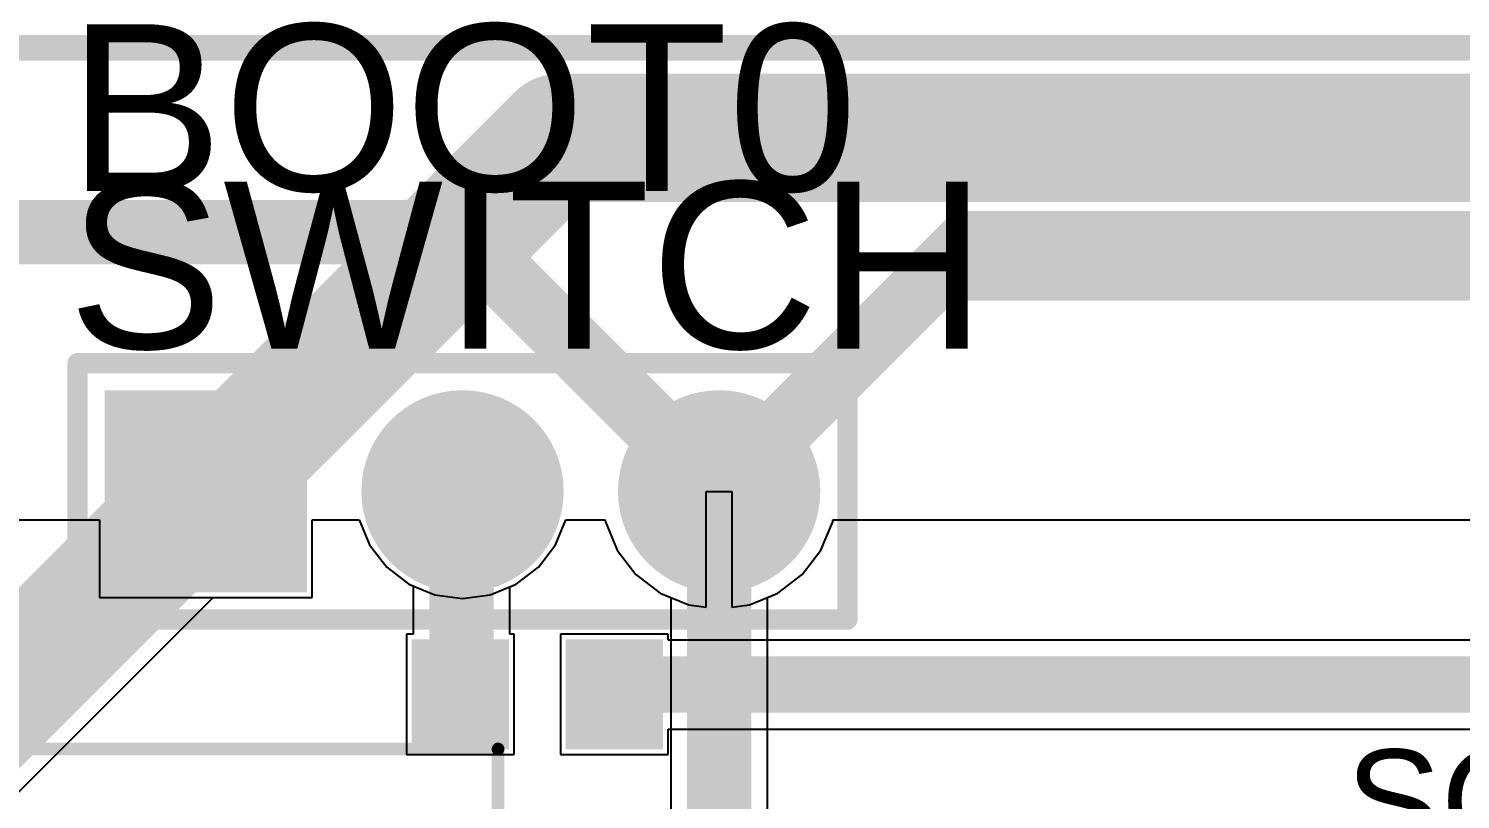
# Model space of a CAD drawing. Header units: millimetres. Extents: x 0 to 214, y 0 to 214.
# Drawn here: x 0.263 to 0.821, y 4.023 to 4.324 of the extents above; entities that cross this region are included whole.
import ezdxf

# ---------------------------------------------------------------- set-up
doc = ezdxf.new("R2010")
doc.units = ezdxf.units.MM
doc.header["$MEASUREMENT"] = 0
for name, color, linetype in [('BottomLayer', 5, 'Continuous'), ('BottomPaste', 16, 'Continuous'), ('BottomSolder', 6, 'Continuous'), ('Mechanical2', 216, 'Continuous'), ('MultiLayer', 9, 'Continuous'), ('PadHoleLayer', 156, 'Continuous'), ('TopLayer', 1, 'Continuous'), ('TopOverlay', 2, 'Continuous'), ('TopSolder', 216, 'Continuous')]:
    doc.layers.add(name, color=color, linetype=linetype)
doc.styles.add('Arial', font='', dxfattribs={"height": 0.2})
doc.styles.get('Arial').set_extended_font_data('Arial')

# ---------------------------------------------------------------- blocks, each defined once
blk = doc.blocks.new('TBP01R1_508_02BE_180')
at = {"layer": 'BottomLayer'}
blk.add_hatch(color=5, dxfattribs=at).paths.add_polyline_path([(-0.15906, 0.05906), (-0.04094, 0.05906), (-0.04094, -0.05906), (-0.15906, -0.05906)])
h = blk.add_hatch(color=5, dxfattribs=at)
edge = h.paths.add_edge_path()
edge.add_arc((0.1, 0), 0.05906, 0, 360)
at = {"layer": 'BottomSolder'}
blk.add_hatch(color=6, dxfattribs=at).paths.add_polyline_path([(-0.16306, 0.06306), (-0.03694, 0.06306), (-0.03694, -0.06306), (-0.16306, -0.06306)])
h = blk.add_hatch(color=6, dxfattribs=at)
edge = h.paths.add_edge_path()
edge.add_arc((0.1, 0), 0.06306, 0, 360)
at = {"layer": 'MultiLayer'}
blk.add_hatch(color=9, dxfattribs=at).paths.add_polyline_path([(-0.15906, 0.05906), (-0.04094, 0.05906), (-0.04094, -0.05906), (-0.15906, -0.05906)])
h = blk.add_hatch(color=9, dxfattribs=at)
edge = h.paths.add_edge_path()
edge.add_arc((0.1, 0), 0.05906, 0, 360)
at = {"layer": 'PadHoleLayer'}
h = blk.add_hatch(color=156, dxfattribs=at)
edge = h.paths.add_edge_path()
edge.add_arc((-0.1, 0), 0.03346, 0, 360)
h = blk.add_hatch(color=156, dxfattribs=at)
edge = h.paths.add_edge_path()
edge.add_arc((0.1, 0), 0.03346, 0, 360)
at = {"layer": 'TopLayer'}
blk.add_hatch(color=1, dxfattribs=at).paths.add_polyline_path([(-0.15906, 0.05906), (-0.04094, 0.05906), (-0.04094, -0.05906), (-0.15906, -0.05906)])
h = blk.add_hatch(color=1, dxfattribs=at)
edge = h.paths.add_edge_path()
edge.add_arc((0.1, 0), 0.05906, 0, 360)
at = {"layer": 'TopSolder'}
blk.add_hatch(color=216, dxfattribs=at).paths.add_polyline_path([(-0.16306, 0.06306), (-0.03694, 0.06306), (-0.03694, -0.06306), (-0.16306, -0.06306)])
h = blk.add_hatch(color=216, dxfattribs=at)
edge = h.paths.add_edge_path()
edge.add_arc((0.1, 0), 0.06306, 0, 360)
at = {"layer": 'TopOverlay'}
for points, const_width in [([(-0.2315, 0.3937), (0.2315, 0.3937)], 0.005), ([(-0.2315, 0.3937), (-0.2315, -0.07874)], 0.005), ([(0.2315, 0.3937), (0.2315, -0.07874)], 0.005), ([(-0.145, 0.339), (-0.126, 0.32)], 0.01), ([(-0.075, 0.339), (-0.094, 0.32)], 0.01), ([(0.055, 0.339), (0.074, 0.32)], 0.01), ([(0.055, 0.339), (0.074, 0.32)], 0.01), ([(0.125, 0.339), (0.106, 0.32)], 0.01), ([(0.125, 0.339), (0.106, 0.32)], 0.01), ([(-0.126, 0.32), (-0.094, 0.32)], 0.01), ([(0.074, 0.32), (0.106, 0.32)], 0.01), ([(0.074, 0.32), (0.106, 0.32)], 0.01), ([(-0.2315, -0.07874), (0.2315, -0.07874)], 0.005)]:
    blk.add_lwpolyline(points, dxfattribs=dict(at, const_width=const_width))
for points, const_width in [([(-0.23275, 0.3937, 1), (-0.23025, 0.3937, 1)], 0.0025), ([(-0.23275, 0.3937, 1), (-0.23025, 0.3937, 1)], 0.0025), ([(0.23025, 0.3937, 1), (0.23275, 0.3937, 1)], 0.0025), ([(0.23025, 0.3937, 1), (0.23275, 0.3937, 1)], 0.0025), ([(-0.1475, 0.339, 1), (-0.1425, 0.339, 1)], 0.005), ([(-0.0775, 0.339, 1), (-0.0725, 0.339, 1)], 0.005), ([(0.0525, 0.339, 1), (0.0575, 0.339, 1)], 0.005), ([(0.0525, 0.339, 1), (0.0575, 0.339, 1)], 0.005), ([(0.1225, 0.339, 1), (0.1275, 0.339, 1)], 0.005), ([(0.1225, 0.339, 1), (0.1275, 0.339, 1)], 0.005), ([(-0.1285, 0.32, 1), (-0.1235, 0.32, 1)], 0.005), ([(-0.1285, 0.32, 1), (-0.1235, 0.32, 1)], 0.005), ([(-0.0965, 0.32, 1), (-0.0915, 0.32, 1)], 0.005), ([(-0.0965, 0.32, 1), (-0.0915, 0.32, 1)], 0.005), ([(0.0715, 0.32, 1), (0.0765, 0.32, 1)], 0.005), ([(0.0715, 0.32, 1), (0.0765, 0.32, 1)], 0.005), ([(0.0715, 0.32, 1), (0.0765, 0.32, 1)], 0.005), ([(0.0715, 0.32, 1), (0.0765, 0.32, 1)], 0.005), ([(0.1035, 0.32, 1), (0.1085, 0.32, 1)], 0.005), ([(0.1035, 0.32, 1), (0.1085, 0.32, 1)], 0.005), ([(0.1035, 0.32, 1), (0.1085, 0.32, 1)], 0.005), ([(0.1035, 0.32, 1), (0.1085, 0.32, 1)], 0.005), ([(-0.10306, -0.067, 1), (-0.11094, -0.067, 1)], 0.00787), ([(-0.11291, -0.067, 1), (-0.10897, -0.067, 1)], 0.00394), ([(-0.10503, -0.067, 1), (-0.10109, -0.067, 1)], 0.00394), ([(-0.23275, -0.07874, 1), (-0.23025, -0.07874, 1)], 0.0025), ([(-0.23275, -0.07874, 1), (-0.23025, -0.07874, 1)], 0.0025), ([(0.23025, -0.07874, 1), (0.23275, -0.07874, 1)], 0.0025), ([(0.23025, -0.07874, 1), (0.23275, -0.07874, 1)], 0.0025)]:
    blk.add_lwpolyline(points, format="xyb", close=True, dxfattribs=dict(at, const_width=const_width))
blk = doc.blocks.new('RES_0603_B_309')
at = {"layer": 'BottomLayer'}
for points in [[(-0.045, -0.0175), (-0.045, 0.0175), (-0.015, 0.0175), (-0.015, -0.0175)], [(0.015, -0.0175), (0.015, 0.0175), (0.045, 0.0175), (0.045, -0.0175)]]:
    blk.add_hatch(color=5, dxfattribs=at).paths.add_polyline_path(points)
at = {"layer": 'BottomPaste'}
for points in [[(-0.045, -0.0175), (-0.045, 0.0175), (-0.015, 0.0175), (-0.015, -0.0175)], [(0.015, -0.0175), (0.015, 0.0175), (0.045, 0.0175), (0.045, -0.0175)]]:
    blk.add_hatch(color=16, dxfattribs=at).paths.add_polyline_path(points)
at = {"layer": 'BottomSolder'}
for points in [[(-0.049, -0.0215), (-0.049, 0.0215), (-0.011, 0.0215), (-0.011, -0.0215)], [(0.011, -0.0215), (0.011, 0.0215), (0.049, 0.0215), (0.049, -0.0215)]]:
    blk.add_hatch(color=6, dxfattribs=at).paths.add_polyline_path(points)
blk = doc.blocks.new('HDR1X3_326')
at = {"layer": 'BottomLayer'}
blk.add_hatch(color=5, dxfattribs=at).paths.add_polyline_path([(-0.03543, 0.03543), (0.03543, 0.03543), (0.03543, -0.03543), (-0.03543, -0.03543)])
h = blk.add_hatch(color=5, dxfattribs=at)
edge = h.paths.add_edge_path()
edge.add_arc((0.1, 0), 0.03543, 0, 360)
h = blk.add_hatch(color=5, dxfattribs=at)
edge = h.paths.add_edge_path()
edge.add_arc((0.2, 0), 0.03543, 0, 360)
at = {"layer": 'BottomSolder'}
blk.add_hatch(color=6, dxfattribs=at).paths.add_polyline_path([(-0.03943, 0.03943), (0.03943, 0.03943), (0.03943, -0.03943), (-0.03943, -0.03943)])
h = blk.add_hatch(color=6, dxfattribs=at)
edge = h.paths.add_edge_path()
edge.add_arc((0.1, 0), 0.03943, 0, 360)
h = blk.add_hatch(color=6, dxfattribs=at)
edge = h.paths.add_edge_path()
edge.add_arc((0.2, 0), 0.03943, 0, 360)
at = {"layer": 'MultiLayer'}
blk.add_hatch(color=9, dxfattribs=at).paths.add_polyline_path([(-0.03543, 0.03543), (0.03543, 0.03543), (0.03543, -0.03543), (-0.03543, -0.03543)])
h = blk.add_hatch(color=9, dxfattribs=at)
edge = h.paths.add_edge_path()
edge.add_arc((0.1, 0), 0.03543, 0, 360)
h = blk.add_hatch(color=9, dxfattribs=at)
edge = h.paths.add_edge_path()
edge.add_arc((0.2, 0), 0.03543, 0, 360)
at = {"layer": 'PadHoleLayer'}
h = blk.add_hatch(color=156, dxfattribs=at)
edge = h.paths.add_edge_path()
edge.add_arc((0, 0), 0.01772, 0, 360)
h = blk.add_hatch(color=156, dxfattribs=at)
edge = h.paths.add_edge_path()
edge.add_arc((0.1, 0), 0.01772, 0, 360)
h = blk.add_hatch(color=156, dxfattribs=at)
edge = h.paths.add_edge_path()
edge.add_arc((0.2, 0), 0.01772, 0, 360)
at = {"layer": 'TopLayer'}
blk.add_hatch(color=1, dxfattribs=at).paths.add_polyline_path([(-0.03543, 0.03543), (0.03543, 0.03543), (0.03543, -0.03543), (-0.03543, -0.03543)])
h = blk.add_hatch(color=1, dxfattribs=at)
edge = h.paths.add_edge_path()
edge.add_arc((0.1, 0), 0.03543, 0, 360)
h = blk.add_hatch(color=1, dxfattribs=at)
edge = h.paths.add_edge_path()
edge.add_arc((0.2, 0), 0.03543, 0, 360)
at = {"layer": 'TopSolder'}
blk.add_hatch(color=216, dxfattribs=at).paths.add_polyline_path([(-0.03943, 0.03943), (0.03943, 0.03943), (0.03943, -0.03943), (-0.03943, -0.03943)])
h = blk.add_hatch(color=216, dxfattribs=at)
edge = h.paths.add_edge_path()
edge.add_arc((0.1, 0), 0.03943, 0, 360)
h = blk.add_hatch(color=216, dxfattribs=at)
edge = h.paths.add_edge_path()
edge.add_arc((0.2, 0), 0.03943, 0, 360)
at = {"layer": 'TopOverlay', "const_width": 0.00787}
for points in [[(-0.05, -0.05), (-0.05, 0.05)], [(-0.05, 0.05), (0.25, 0.05)], [(0.25, -0.05), (0.25, 0.05)], [(-0.05, -0.05), (0.25, -0.05)]]:
    blk.add_lwpolyline(points, dxfattribs=at)
at = {"layer": 'TopOverlay', "const_width": 0.00394}
for points in [[(-0.05197, 0.05, 1), (-0.04803, 0.05, 1)], [(-0.05197, 0.05, 1), (-0.04803, 0.05, 1)], [(0.24803, 0.05, 1), (0.25197, 0.05, 1)], [(0.24803, 0.05, 1), (0.25197, 0.05, 1)], [(-0.05197, -0.05, 1), (-0.04803, -0.05, 1)], [(-0.05197, -0.05, 1), (-0.04803, -0.05, 1)], [(0.24803, -0.05, 1), (0.25197, -0.05, 1)], [(0.24803, -0.05, 1), (0.25197, -0.05, 1)]]:
    blk.add_lwpolyline(points, format="xyb", close=True, dxfattribs=at)

msp = doc.modelspace()

# ---------------------------------------------------------------- linework, layer by layer
at = {"layer": 'BottomLayer'}
for p, q in [((0.52683, 4.09797), (0.52683, 4.14314)), ((0.52683, 4.14314), (0.53683, 4.14314)), ((0.53683, 4.14314), (0.53683, 4.09797)), ((0.11766, 4.132), (0.29039, 4.132)), ((0.29039, 4.132), (0.29039, 4.10171)), ((0.37326, 4.10171), (0.37326, 4.132)), ((0.37326, 4.132), (0.3916, 4.132)), ((0.3916, 4.132), (0.39564, 4.12225)), ((0.46802, 4.12225), (0.47206, 4.132)), ((0.47206, 4.132), (0.48747, 4.132)), ((0.48747, 4.132), (0.48756, 4.13128)), ((0.48756, 4.13128), (0.49214, 4.12023)), ((0.57151, 4.12023), (0.57609, 4.13128)), ((0.57609, 4.13128), (0.57619, 4.132)), ((0.57619, 4.132), (1.00132, 4.132)), ((0.39564, 4.12225), (0.40228, 4.11359)), ((0.46138, 4.11359), (0.46802, 4.12225)), ((0.49214, 4.12023), (0.49942, 4.11074)), ((0.56423, 4.11074), (0.57151, 4.12023)), ((0.40228, 4.11359), (0.41093, 4.10695)), ((0.45272, 4.10695), (0.46138, 4.11359)), ((0.41093, 4.10695), (0.41255, 4.10628)), ((0.45028, 4.10594), (0.45272, 4.10695)), ((0.49942, 4.11074), (0.50891, 4.10346)), ((0.55474, 4.10346), (0.56423, 4.11074)), ((0.29039, 4.10171), (0.37326, 4.10171)), ((0.41255, 4.10628), (0.41255, 4.0875)), ((0.45028, 4.0875), (0.45028, 4.10594)), ((0.50891, 4.10346), (0.51997, 4.09888)), ((0.54369, 4.09888), (0.55474, 4.10346)), ((0.51997, 4.09888), (0.52683, 4.09797)), ((0.53683, 4.09797), (0.54369, 4.09888)), ((0.41255, 4.0875), (0.41, 4.0875)), ((0.41, 4.0875), (0.41, 4.0405)), ((0.452, 4.0875), (0.45028, 4.0875)), ((0.452, 4.0405), (0.452, 4.0875)), ((0.512, 4.0875), (0.47, 4.0875)), ((0.47, 4.0875), (0.47, 4.0405)), ((0.512, 4.08514), (0.512, 4.0875)), ((1.37382, 4.08514), (0.512, 4.08514)), ((0.512, 4.0405), (0.512, 4.05048)), ((0.512, 4.05048), (1.57084, 4.05048)), ((0.41, 4.0405), (0.452, 4.0405)), ((0.47, 4.0405), (0.512, 4.0405))]:
    msp.add_line(p, q, dxfattribs=at)
for points, const_width in [([(0.33183, 4.14314), (0.46969, 4.281)], 0.05), ([(0.46969, 4.281), (1.02471, 4.281)], 0.05), ([(0.53183, 4.14314), (0.61869, 4.23)], 0.025), ([(0.61869, 4.23), (0.994, 4.23)], 0.025), ([(0.43141, 4.06441), (0.43141, 4.14273)], 0.025), ([(0.43141, 4.14273), (0.43183, 4.14314)], 0.02), ([(0.491, 4.064), (0.49481, 4.06781)], 0.022), ([(0.49481, 4.06781), (1.57456, 4.06781)], 0.022), ([(0.431, 4.064), (0.43141, 4.06441)], 0.02)]:
    msp.add_lwpolyline(points, dxfattribs=dict(at, const_width=const_width))
for points, const_width in [([(0.45719, 4.281, 1), (0.48219, 4.281, 1)], 0.025), ([(0.45719, 4.281, 1), (0.48219, 4.281, 1)], 0.025), ([(0.61244, 4.23, 1), (0.62494, 4.23, 1)], 0.0125), ([(0.61244, 4.23, 1), (0.62494, 4.23, 1)], 0.0125), ([(0.31933, 4.14314, 1), (0.34433, 4.14314, 1)], 0.025), ([(0.42516, 4.14273, 1), (0.43766, 4.14273, 1)], 0.0125), ([(0.42641, 4.14273, 1), (0.43641, 4.14273, 1)], 0.01), ([(0.42683, 4.14314, 1), (0.43683, 4.14314, 1)], 0.01), ([(0.52558, 4.14314, 1), (0.53808, 4.14314, 1)], 0.0125), ([(0.48931, 4.06781, 1), (0.50031, 4.06781, 1)], 0.011), ([(0.48931, 4.06781, 1), (0.50031, 4.06781, 1)], 0.011), ([(0.42516, 4.06441, 1), (0.43766, 4.06441, 1)], 0.0125), ([(0.426, 4.064, 1), (0.436, 4.064, 1)], 0.01), ([(0.42641, 4.06441, 1), (0.43641, 4.06441, 1)], 0.01), ([(0.4855, 4.064, 1), (0.4965, 4.064, 1)], 0.011)]:
    msp.add_lwpolyline(points, format="xyb", close=True, dxfattribs=dict(at, const_width=const_width))
at = {"layer": 'Mechanical2', "const_width": 0.01}
msp.add_lwpolyline([(-0.10586, 4.31606), (6.80914, 4.31606)], dxfattribs=at)
at = {"layer": 'TopLayer'}
for p, q in [((0.37326, 4.132), (0.3916, 4.132)), ((0.37326, 4.10171), (0.37326, 4.132)), ((0.3916, 4.132), (0.39564, 4.12225)), ((0.46802, 4.12225), (0.47206, 4.132)), ((0.47206, 4.132), (0.48747, 4.132)), ((0.48747, 4.132), (0.48756, 4.13128)), ((0.48756, 4.13128), (0.49214, 4.12023)), ((0.57151, 4.12023), (0.57609, 4.13128)), ((0.57609, 4.13128), (0.57619, 4.132)), ((0.57619, 4.132), (0.83288, 4.132)), ((0.39564, 4.12225), (0.40228, 4.11359)), ((0.46138, 4.11359), (0.46802, 4.12225)), ((0.49214, 4.12023), (0.49942, 4.11074)), ((0.56423, 4.11074), (0.57151, 4.12023)), ((0.40228, 4.11359), (0.41093, 4.10695)), ((0.45272, 4.10695), (0.46138, 4.11359)), ((0.41093, 4.10695), (0.42101, 4.10277)), ((0.44264, 4.10277), (0.45272, 4.10695)), ((0.49942, 4.11074), (0.50891, 4.10346)), ((0.55474, 4.10346), (0.56423, 4.11074)), ((0.11727, 3.88436), (0.33461, 4.10171)), ((0.33461, 4.10171), (0.37326, 4.10171)), ((0.42101, 4.10277), (0.43183, 4.10135)), ((0.43183, 4.10135), (0.44264, 4.10277)), ((0.50891, 4.10346), (0.51297, 4.10178)), ((0.51297, 4.10178), (0.51297, 4.0052)), ((0.55069, 4.10178), (0.55474, 4.10346)), ((0.55069, 4.0052), (0.55069, 4.10178))]:
    msp.add_line(p, q, dxfattribs=at)
for points, const_width in [([(0.03645, 4.2442), (0.43077, 4.2442)], 0.025), ([(0.43077, 4.2442), (0.53183, 4.14314)], 0.025), ([(0.53183, 4.14314), (0.62867, 4.23999)], 0.025), ([(0.62867, 4.23999), (0.85384, 4.23999)], 0.025), ([(0.086, 3.89731), (0.33183, 4.14314)], 0.05), ([(0.53183, 3.99417), (0.53183, 4.14314)], 0.025)]:
    msp.add_lwpolyline(points, dxfattribs=dict(at, const_width=const_width))
for points, const_width in [([(0.42452, 4.2442, 1), (0.43702, 4.2442, 1)], 0.0125), ([(0.42452, 4.2442, 1), (0.43702, 4.2442, 1)], 0.0125), ([(0.62242, 4.23999, 1), (0.63492, 4.23999, 1)], 0.0125), ([(0.62242, 4.23999, 1), (0.63492, 4.23999, 1)], 0.0125), ([(0.31933, 4.14314, 1), (0.34433, 4.14314, 1)], 0.025), ([(0.52558, 4.14314, 1), (0.53808, 4.14314, 1)], 0.0125), ([(0.52558, 4.14314, 1), (0.53808, 4.14314, 1)], 0.0125), ([(0.52558, 4.14314, 1), (0.53808, 4.14314, 1)], 0.0125)]:
    msp.add_lwpolyline(points, format="xyb", close=True, dxfattribs=dict(at, const_width=const_width))

# ---------------------------------------------------------------- block references
msp.add_blockref('HDR1X3_326', (0.33183, 4.14314))
for name, p, rotation in [('RES_0603_B_309', (0.461, 4.064), 180), ('TBP01R1_508_02BE_180', (0.36694, 3.81117), 90)]:
    msp.add_blockref(name, p, dxfattribs=dict(rotation=rotation))

# ---------------------------------------------------------------- texts
at = {"layer": 'TopOverlay', "style": 'Arial'}
for s, height, p in [('BOOT0', 0.065, (0.278, 4.2603)), ('SWITCH', 0.065, (0.278, 4.19883)), ('SOFTWARE PROG.', 0.04, (0.776, 4.00247))]:
    msp.add_text(s, height=height, rotation=360, dxfattribs=at).set_placement(p)

doc.saveas('drawing.dxf')
